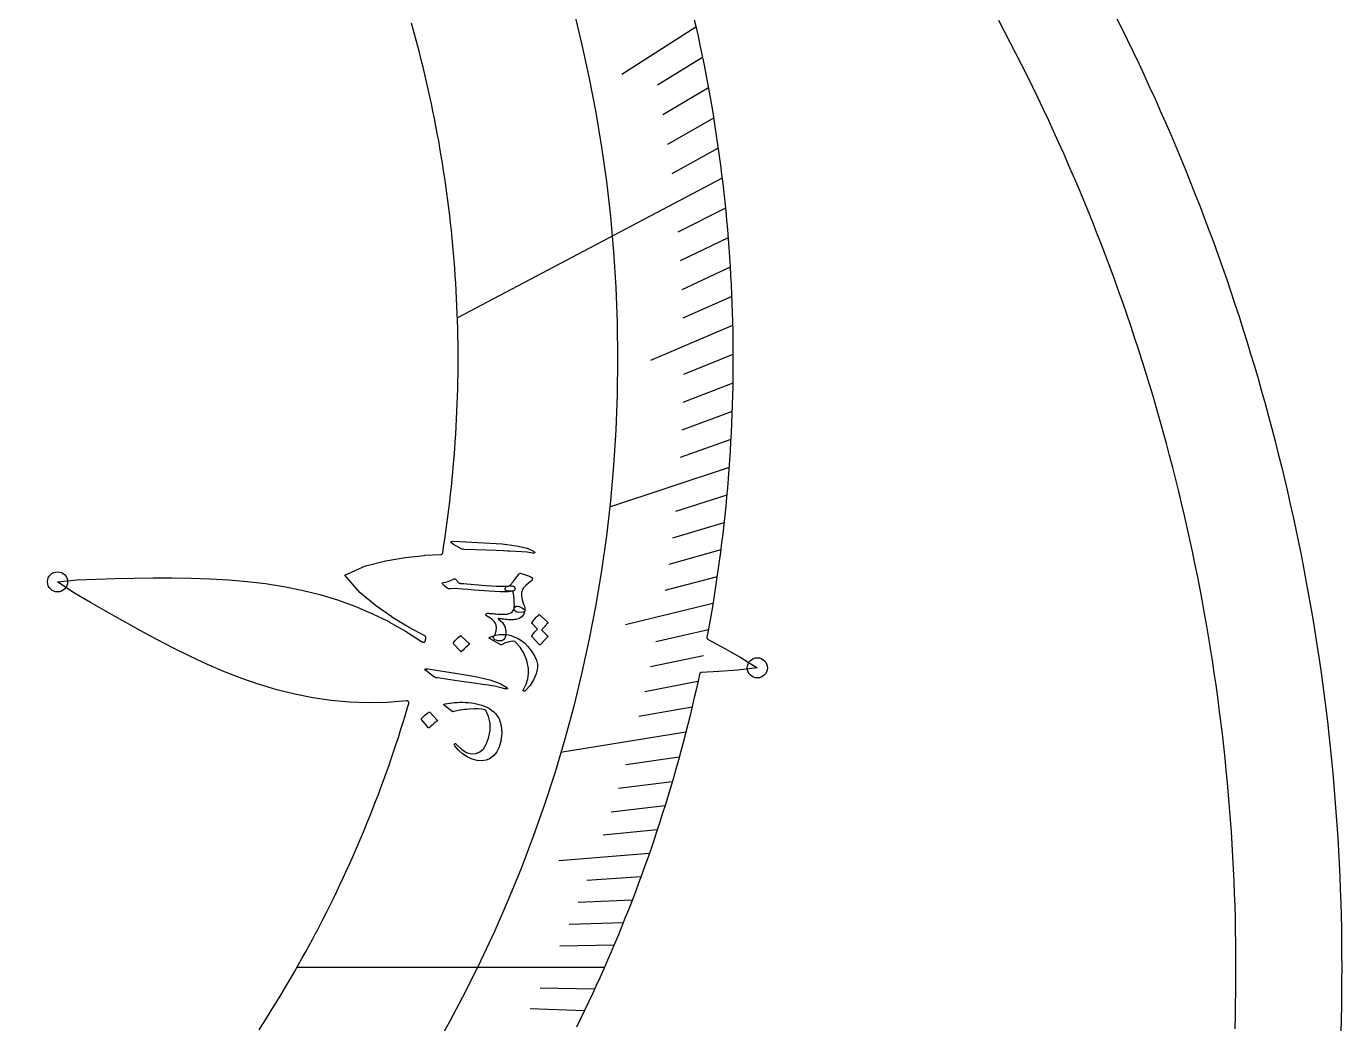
# Model space of a CAD drawing. Header units: millimetres. Extents: x -252 to 252, y -252 to 252.
# Drawn here: x 95.3 to 252.2, y -6.7 to 112.3 of the extents above; entities that cross this region are included whole.
import ezdxf

# ---------------------------------------------------------------- set-up
doc = ezdxf.new("R2010")
doc.units = ezdxf.units.MM
for name, color, linetype in [('CUT_INNER', 6, 'Continuous'), ('CUT_OUTER', 1, 'Continuous'), ('ENGRAVE', 7, 'Continuous'), ('ENGRAVE_FINE', 8, 'Continuous'), ('TEXT', 5, 'Continuous')]:
    doc.layers.add(name, color=color, linetype=linetype)

msp = doc.modelspace()

# ---------------------------------------------------------------- linework, layer by layer
at = {"layer": 'CUT_INNER'}
for points in [[(174.9772, 113.0369), (175.222, 111.9625), (175.4601, 110.8866), (175.6916, 109.8093), (175.9165, 108.7306), (176.1348, 107.6505), (176.3465, 106.5691), (176.5515, 105.4864), (176.7499, 104.4025), (176.9416, 103.3174), (177.1267, 102.2311), (177.3051, 101.1437), (177.4768, 100.0553), (177.6418, 98.9658), (177.8002, 97.8753), (177.9518, 96.7838), (178.0968, 95.6915), (178.235, 94.5983), (178.3666, 93.5042), (178.4914, 92.4094), (178.6095, 91.3138), (178.7208, 90.2176), (178.8255, 89.1206), (178.9234, 88.0231), (179.0146, 86.9249), (179.099, 85.8262), (179.1767, 84.727), (179.2477, 83.6274), (179.3119, 82.5274), (179.3693, 81.4269), (179.42, 80.3262), (179.464, 79.2251), (179.5011, 78.1238), (179.5316, 77.0223), (179.5552, 75.9207), (179.5721, 74.8189), (179.5823, 73.717), (179.5857, 72.6151), (179.5823, 71.5132), (179.5722, 70.4113), (179.5553, 69.3095), (179.5316, 68.2078), (179.5012, 67.1063), (179.464, 66.005), (179.4201, 64.904), (179.3694, 63.8032), (179.312, 62.7028), (179.2478, 61.6028), (179.1768, 60.5031), (179.0991, 59.4039), (179.0147, 58.3053), (178.9235, 57.2071), (178.8256, 56.1096), (178.721, 55.0126), (178.6096, 53.9163), (178.4915, 52.8208), (178.3667, 51.7259), (178.2352, 50.6319), (178.097, 49.5387), (177.952, 48.4463), (177.8004, 47.3549), (177.642, 46.2644), (177.477, 45.1749), (177.3053, 44.0864), (177.1269, 42.999), (176.9419, 41.9128), (176.7502, 40.8277), (176.5518, 39.7437), (176.4855, 39.3934), (176.4821, 39.3694), (176.4811, 39.3451), (176.4825, 39.3209), (176.4862, 39.2969), (176.4922, 39.2734), (176.5004, 39.2506), (176.5108, 39.2286), (176.5233, 39.2078), (176.5378, 39.1883), (176.5541, 39.1704), (176.572, 39.154), (176.5915, 39.1395), (176.6122, 39.1269), (178.5265, 38.0924), (178.5276, 38.0917), (180.5225, 36.986), (180.529, 36.9822), (182.4873, 35.7378), (182.4919, 35.7345), (182.4867, 35.7337), (180.1839, 35.4468), (180.1764, 35.4461), (177.9002, 35.3004), (177.8989, 35.3003), (175.8311, 35.19), (175.8061, 35.1874), (175.7815, 35.1823), (175.7576, 35.1747), (175.7345, 35.1649), (175.7125, 35.1527), (175.6919, 35.1384), (175.6728, 35.1221), (175.6554, 35.104), (175.64, 35.0842), (175.6266, 35.063), (175.6154, 35.0405), (175.6065, 35.0171), (175.6, 34.9928), (175.4604, 34.3435), (175.2223, 33.2676), (174.9776, 32.1932), (174.7263, 31.1203), (174.4684, 30.049), (174.2039, 28.9793), (173.9329, 27.9112), (173.6553, 26.8448), (173.3712, 25.7802), (173.0806, 24.7173), (172.7834, 23.6562), (172.4798, 22.5969), (172.1696, 21.5395), (171.853, 20.4841), (171.5299, 19.4306), (171.2003, 18.3791), (170.8643, 17.3297), (170.5219, 16.2823), (170.173, 15.2371), (169.8178, 14.194), (169.4561, 13.1531), (169.0881, 12.1144), (168.7137, 11.0781), (168.3329, 10.044), (167.9458, 9.0123), (167.5524, 7.983), (167.1527, 6.9562), (166.7467, 5.9318), (166.3344, 4.9099), (165.9158, 3.8906), (165.491, 2.8738), (165.06, 1.8597), (164.6227, 0.8482), (164.1793, -0.1605), (163.7297, -1.1665), (163.2739, -2.1698), (162.8119, -3.1702), (162.3439, -4.1678), (161.8697, -5.1624), (161.3894, -6.1542), (160.903, -7.143)], [(123.0515, -7.4386), (123.5396, -6.6833), (123.5404, -6.682), (124.0238, -5.9238), (124.0246, -5.9225), (124.5034, -5.1613), (124.5042, -5.16), (124.9783, -4.3959), (124.9791, -4.3946), (125.4484, -3.6276), (125.4492, -3.6263), (125.9139, -2.8565), (125.9147, -2.8551), (126.3746, -2.0824), (126.3754, -2.0811), (126.8306, -1.3056), (126.8313, -1.3043), (127.2817, -0.526), (127.2825, -0.5247), (127.7281, 0.2564), (127.7289, 0.2577), (128.1697, 1.0414), (128.1704, 1.0428), (128.6064, 1.8292), (128.6072, 1.8306), (129.0383, 2.6197), (129.0391, 2.621), (129.4654, 3.4128), (129.4661, 3.4141), (129.8876, 4.2084), (129.8883, 4.2098), (130.3049, 5.0067), (130.3056, 5.0081), (130.7172, 5.8075), (130.7179, 5.8089), (131.1247, 6.6108), (131.1254, 6.6122), (131.5272, 7.4166), (131.5279, 7.418), (131.9248, 8.2249), (131.9255, 8.2263), (132.3174, 9.0356), (132.3181, 9.037), (132.705, 9.8487), (132.7057, 9.8501), (133.0876, 10.6641), (133.0883, 10.6655), (133.4652, 11.4819), (133.4659, 11.4833), (133.8378, 12.302), (133.8385, 12.3034), (134.2054, 13.1243), (134.206, 13.1257), (134.5679, 13.9489), (134.5685, 13.9503), (134.9253, 14.7757), (134.9259, 14.7771), (135.2777, 15.6047), (135.2783, 15.6061), (135.6249, 16.4358), (135.6255, 16.4372), (135.9671, 17.269), (135.9677, 17.2705), (136.3041, 18.1044), (136.3047, 18.1058), (136.636, 18.9417), (136.6366, 18.9432), (136.9628, 19.7811), (136.9633, 19.7826), (137.2844, 20.6225), (137.2849, 20.6239), (137.6008, 21.4659), (137.6013, 21.4673), (137.912, 22.3111), (137.9126, 22.3126), (138.2181, 23.1583), (138.2186, 23.1597), (138.519, 24.0073), (138.5195, 24.0087), (138.8146, 24.8581), (138.8151, 24.8596), (139.105, 25.7108), (139.1055, 25.7123), (139.3902, 26.5652), (139.3907, 26.5667), (139.6701, 27.4214), (139.6706, 27.4228), (139.9448, 28.2792), (139.9453, 28.2807), (140.2142, 29.1387), (140.2146, 29.1402), (140.4783, 29.9999), (140.4788, 30.0014), (140.7371, 30.8626), (140.7376, 30.8641), (140.9167, 31.4746), (140.9223, 31.4982), (140.9257, 31.5222), (140.9268, 31.5464), (140.9255, 31.5706), (140.9218, 31.5945), (140.9159, 31.618), (140.9077, 31.6408), (140.8973, 31.6627), (140.8849, 31.6835), (140.8705, 31.703), (140.8543, 31.721), (140.8365, 31.7374), (140.8171, 31.7519), (140.7964, 31.7645), (140.7746, 31.7751), (140.7519, 31.7834), (140.7284, 31.7896), (140.7045, 31.7935), (140.6803, 31.795), (140.6561, 31.7941), (138.3793, 31.6056), (138.3719, 31.6052), (136.1053, 31.5531), (136.0982, 31.5532), (133.8638, 31.6304), (133.8569, 31.6308), (131.6532, 31.8308), (131.6464, 31.8316), (129.4719, 32.1486), (129.4655, 32.1497), (127.3184, 32.5779), (127.3124, 32.5793), (125.1913, 33.1123), (125.1858, 33.1138), (123.0887, 33.7447), (123.0837, 33.7464), (121.0086, 34.4674), (121.0042, 34.469), (118.949, 35.2717), (118.9451, 35.2733), (116.9075, 36.1486), (116.9043, 36.1501), (114.8819, 37.0886), (114.8792, 37.0899), (112.8696, 38.082), (112.8675, 38.0831), (110.8683, 39.119), (110.8666, 39.1199), (108.8756, 40.1902), (108.8744, 40.1909), (106.8898, 41.2869), (104.9084, 42.4027), (102.9309, 43.5346), (102.9297, 43.5352), (100.9623, 44.6892), (100.956, 44.6931), (99.0282, 45.9851), (99.024, 45.9882), (99.0296, 45.989), (101.3384, 46.2197), (101.3458, 46.2202), (103.6249, 46.3104), (103.6262, 46.3105), (105.902, 46.3764), (108.1752, 46.4265), (110.4441, 46.4576), (110.4455, 46.4576), (112.706, 46.463), (112.7079, 46.463), (114.9593, 46.4342), (114.9617, 46.4341), (117.2016, 46.3617), (117.2047, 46.3616), (119.4306, 46.236), (119.4342, 46.2358), (121.6439, 46.0472), (121.648, 46.0468), (123.8389, 45.7859), (123.8436, 45.7852), (126.0135, 45.4429), (126.0187, 45.442), (128.1656, 45.0098), (128.1712, 45.0086), (130.2931, 44.4788), (130.2991, 44.4772), (132.3944, 43.8427), (132.4006, 43.8407), (134.4678, 43.0951), (134.4741, 43.0927), (136.5119, 42.2302), (136.5182, 42.2273), (138.5251, 41.2422), (138.5315, 41.2388), (140.5059, 40.1245), (140.5122, 40.1206), (142.4517, 38.8679), (142.4583, 38.8633), (142.5007, 38.8318), (142.5213, 38.8181), (142.5431, 38.8065), (142.566, 38.7971), (142.5897, 38.79), (142.6139, 38.7852), (142.6385, 38.7829), (142.6633, 38.7831), (142.6878, 38.7856), (142.7121, 38.7906), (142.7357, 38.798), (142.7584, 38.8076), (142.7801, 38.8195), (142.8005, 38.8334), (142.8195, 38.8493), (142.8368, 38.867), (142.8522, 38.8863), (142.8657, 38.907), (142.877, 38.9289), (142.8862, 38.9519), (142.893, 38.9757), (142.9612, 39.267), (142.9657, 39.2918), (142.9677, 39.3169), (142.9672, 39.3421), (142.9641, 39.3671), (142.9585, 39.3917), (142.9504, 39.4156), (142.94, 39.4385), (142.9274, 39.4603), (142.9126, 39.4807), (142.8958, 39.4996), (142.8772, 39.5166), (142.857, 39.5317), (142.8354, 39.5446), (140.8796, 40.5865), (140.8731, 40.5902), (138.9037, 41.7954), (138.897, 41.7998), (136.9636, 43.1609), (136.9559, 43.1668), (135.0681, 44.7274), (135.0642, 44.7308), (135.0606, 44.7347), (133.2844, 46.7906), (133.2808, 46.7952), (133.286, 46.7978), (135.7712, 47.896), (135.776, 47.8979), (135.781, 47.8994), (138.155, 48.5021), (138.1645, 48.5041), (140.4944, 48.907), (140.5024, 48.9081), (142.798, 49.1546), (142.8055, 49.1552), (144.7261, 49.2462), (144.7504, 49.2485), (144.7743, 49.2532), (144.7977, 49.2602), (144.8203, 49.2695), (144.8419, 49.2809), (144.8622, 49.2944), (144.8812, 49.3097), (144.8985, 49.3269), (144.9141, 49.3457), (144.9278, 49.3658), (144.9395, 49.3873), (144.949, 49.4098), (144.9563, 49.433), (144.9612, 49.4569), (145.0758, 50.183), (145.076, 50.1845), (145.2107, 51.0736), (145.2109, 51.0751), (145.3401, 51.965), (145.3403, 51.9665), (145.4641, 52.8572), (145.4643, 52.8587), (145.5826, 53.7501), (145.5828, 53.7516), (145.6956, 54.6437), (145.6958, 54.6452), (145.8031, 55.538), (145.8033, 55.5395), (145.9051, 56.433), (145.9053, 56.4345), (146.0017, 57.3285), (146.0018, 57.3301), (146.0927, 58.2247), (146.0929, 58.2262), (146.1783, 59.1214), (146.1784, 59.1229), (146.2583, 60.0185), (146.2584, 60.0201), (146.3328, 60.9162), (146.333, 60.9177), (146.4019, 61.8143), (146.402, 61.8158), (146.4654, 62.7128), (146.4655, 62.7143), (146.5234, 63.6117), (146.5235, 63.6132), (146.5759, 64.5109), (146.5759, 64.5124), (146.6228, 65.4104), (146.6229, 65.412), (146.6643, 66.3102), (146.6643, 66.3118), (146.7002, 67.2103), (146.7002, 67.2118), (146.7306, 68.1105), (146.7306, 68.112), (146.7554, 69.0109), (146.7555, 69.0124), (146.7748, 69.9115), (146.7748, 69.913), (146.7886, 70.8121), (146.7886, 70.8136), (146.7969, 71.7128), (146.7969, 71.7143), (146.7997, 72.6136), (146.7997, 72.6151), (146.7969, 73.5143), (146.7969, 73.5158), (146.7886, 74.415), (146.7886, 74.4165), (146.7748, 75.3157), (146.7748, 75.3172), (146.7555, 76.2162), (146.7554, 76.2177), (146.7306, 77.1166), (146.7306, 77.1181), (146.7002, 78.0168), (146.7002, 78.0184), (146.6643, 78.9169), (146.6643, 78.9184), (146.6229, 79.8167), (146.6228, 79.8182), (146.5759, 80.7162), (146.5759, 80.7177), (146.5235, 81.6154), (146.5234, 81.6169), (146.4655, 82.5143), (146.4654, 82.5158), (146.402, 83.4128), (146.4019, 83.4143), (146.333, 84.3109), (146.3328, 84.3124), (146.2584, 85.2086), (146.2583, 85.2101), (146.1784, 86.1058), (146.1783, 86.1073), (146.0929, 87.0024), (146.0927, 87.004), (146.0018, 87.8986), (146.0017, 87.9001), (145.9053, 88.7941), (145.9051, 88.7957), (145.8033, 89.6891), (145.8031, 89.6906), (145.6958, 90.5834), (145.6956, 90.5849), (145.5828, 91.477), (145.5826, 91.4786), (145.4643, 92.37), (145.4641, 92.3715), (145.3403, 93.2621), (145.3401, 93.2637), (145.2109, 94.1535), (145.2107, 94.1551), (145.076, 95.0441), (145.0758, 95.0457), (144.9357, 95.9339), (144.9354, 95.9354), (144.7898, 96.8228), (144.7896, 96.8243), (144.6386, 97.7107), (144.6383, 97.7122), (144.4819, 98.5977), (144.4816, 98.5992), (144.3197, 99.4838), (144.3194, 99.4853), (144.1521, 100.3688), (144.1518, 100.3703), (143.9791, 101.2528), (143.9788, 101.2543), (143.8007, 102.1357), (143.8004, 102.1372), (143.6168, 103.0175), (143.6165, 103.019), (143.4276, 103.8981), (143.4273, 103.8996), (143.2329, 104.7776), (143.2326, 104.7791), (143.0329, 105.6558), (143.0325, 105.6573), (142.8274, 106.5328), (142.8271, 106.5343), (142.6166, 107.4086), (142.6163, 107.4101), (142.4005, 108.283), (142.4001, 108.2845), (142.1789, 109.1561), (142.1785, 109.1576), (141.952, 110.0278), (141.9516, 110.0293), (141.7198, 110.8981), (141.7194, 110.8996), (141.4822, 111.7669), (141.4818, 111.7684), (141.2393, 112.6343)], [(239.4773, -7.3486), (239.5178, -5.8806), (239.5179, -5.8791), (239.5494, -4.4108), (239.5494, -4.4093), (239.5719, -2.9409), (239.572, -2.9394), (239.5855, -1.4709), (239.5855, -1.4693), (239.59, -0.0008), (239.59, 0.0008), (239.5855, 1.4693), (239.5855, 1.4709), (239.572, 2.9394), (239.5719, 2.9409), (239.5494, 4.4093), (239.5494, 4.4108), (239.5179, 5.8791), (239.5178, 5.8806), (239.4773, 7.3486), (239.4772, 7.3501), (239.4277, 8.8179), (239.4276, 8.8194), (239.3691, 10.2868), (239.369, 10.2883), (239.3014, 11.7554), (239.3014, 11.7569), (239.2248, 13.2235), (239.2247, 13.225), (239.1392, 14.6911), (239.1391, 14.6926), (239.0445, 16.1581), (239.0444, 16.1597), (238.9409, 17.6246), (238.9408, 17.6261), (238.8282, 19.0904), (238.8281, 19.0919), (238.7066, 20.5554), (238.7065, 20.5569), (238.576, 22.0197), (238.5758, 22.0212), (238.4364, 23.4832), (238.4362, 23.4847), (238.2878, 24.9457), (238.2876, 24.9473), (238.1303, 26.4074), (238.1301, 26.4089), (237.9637, 27.868), (237.9636, 27.8695), (237.7883, 29.3276), (237.7881, 29.3291), (237.6038, 30.7861), (237.6036, 30.7876), (237.4105, 32.2434), (237.4103, 32.245), (237.2082, 33.6995), (237.2079, 33.7011), (236.9969, 35.1544), (236.9967, 35.1559), (236.7767, 36.6079), (236.7765, 36.6094), (236.5477, 38.0601), (236.5474, 38.0616), (236.3097, 39.5108), (236.3094, 39.5123), (236.0628, 40.96), (236.0625, 40.9615), (235.807, 42.4077), (235.8068, 42.4092), (235.5424, 43.8538), (235.5421, 43.8553), (235.2689, 45.2982), (235.2686, 45.2997), (234.9865, 46.7409), (234.9862, 46.7424), (234.6953, 48.1819), (234.695, 48.1834), (234.3952, 49.6211), (234.3949, 49.6226), (234.0863, 51.0584), (234.086, 51.0599), (233.7686, 52.4937), (233.7683, 52.4952), (233.4421, 53.9271), (233.4418, 53.9286), (233.1069, 55.3585), (233.1065, 55.36), (232.7628, 56.7877), (232.7624, 56.7892), (232.41, 58.2149), (232.4096, 58.2164), (232.0484, 59.6398), (232.048, 59.6413), (231.6781, 61.0625), (231.6777, 61.064), (231.2991, 62.4829), (231.2987, 62.4844), (230.9113, 63.901), (230.9109, 63.9024), (230.5149, 65.3166), (230.5145, 65.3181), (230.1098, 66.7298), (230.1093, 66.7313), (229.696, 68.1405), (229.6955, 68.1419), (229.2736, 69.5486), (229.2731, 69.55), (228.8425, 70.9541), (228.842, 70.9555), (228.4028, 72.3569), (228.4024, 72.3583), (227.9546, 73.757), (227.9541, 73.7584), (227.4977, 75.1543), (227.4972, 75.1557), (227.0323, 76.5488), (227.0318, 76.5502), (226.5583, 77.9404), (226.5578, 77.9418), (226.0758, 79.329), (226.0753, 79.3305), (225.5848, 80.7147), (225.5843, 80.7162), (225.0853, 82.0974), (225.0848, 82.0988), (224.5773, 83.4769), (224.5768, 83.4783), (224.0609, 84.8533), (224.0603, 84.8548), (223.536, 86.2265), (223.5355, 86.228), (223.0027, 87.5965), (223.0022, 87.5979), (222.4611, 88.9632), (222.4605, 88.9646), (221.911, 90.3265), (221.9104, 90.3279), (221.3526, 91.6864), (221.352, 91.6878), (220.7858, 93.0429), (220.7852, 93.0443), (220.2108, 94.3958), (220.2102, 94.3973), (219.6274, 95.7453), (219.6268, 95.7467), (219.0358, 97.0911), (219.0352, 97.0925), (218.436, 98.4332), (218.4353, 98.4346), (217.8279, 99.7717), (217.8272, 99.7731), (217.2116, 101.1063), (217.2109, 101.1077), (216.5871, 102.4372), (216.5865, 102.4386), (215.9545, 103.7643), (215.9538, 103.7656), (215.3137, 105.0874), (215.3131, 105.0888), (214.6649, 106.4065), (214.6642, 106.4079), (214.008, 107.7217), (214.0073, 107.7231), (213.343, 109.0328), (213.3423, 109.0342), (212.6699, 110.3398), (212.6692, 110.3411), (211.9889, 111.6426), (211.9882, 111.644), (211.2999, 112.9413)]]:
    msp.add_lwpolyline(points, dxfattribs=at)
at = {"layer": 'CUT_OUTER'}
msp.add_lwpolyline([(225.2708, 113.3927), (225.9623, 112.0083), (226.6454, 110.6197), (227.3198, 109.227), (227.9858, 107.8301), (228.6431, 106.4292), (229.2918, 105.0242), (229.9319, 103.6153), (230.5634, 102.2026), (231.1862, 100.7859), (231.8002, 99.3655), (232.4055, 97.9413), (233.0021, 96.5135), (233.5899, 95.082), (234.1689, 93.6469), (234.7391, 92.2083), (235.3005, 90.7662), (235.853, 89.3208), (236.3966, 87.8719), (236.9314, 86.4198), (237.4572, 84.9643), (237.974, 83.5057), (238.4819, 82.044), (238.9808, 80.5791), (239.4708, 79.1113), (239.9517, 77.6404), (240.4235, 76.1666), (240.8864, 74.69), (241.3401, 73.2105), (241.7848, 71.7283), (242.2204, 70.2434), (242.6468, 68.7558), (243.0641, 67.2657), (243.4723, 65.773), (243.8713, 64.2779), (244.2611, 62.7803), (244.6417, 61.2803), (245.0131, 59.7781), (245.3753, 58.2736), (245.7282, 56.7669), (246.0719, 55.2581), (246.4063, 53.7472), (246.7315, 52.2342), (247.0473, 50.7193), (247.3539, 49.2025), (247.6511, 47.6839), (247.9391, 46.1634), (248.2176, 44.6412), (248.4869, 43.1173), (248.7468, 41.5918), (248.9973, 40.0648), (249.2384, 38.5362), (249.4702, 37.0062), (249.6926, 35.4748), (249.9055, 33.942), (250.1091, 32.408), (250.3032, 30.8727), (250.488, 29.3363), (250.6633, 27.7988), (250.8291, 26.2602), (250.9855, 24.7207), (251.1325, 23.1802), (251.27, 21.6388), (251.398, 20.0967), (251.5166, 18.5537), (251.6257, 17.0101), (251.7253, 15.4659), (251.8155, 13.921), (251.8962, 12.3756), (251.9674, 10.8298), (252.0291, 9.2835), (252.0813, 7.737), (252.124, 6.1901), (252.1573, 4.6429), (252.181, 3.0956), (252.1952, 1.5482), (252.2, 0.0008), (252.1953, -1.5467), (252.181, -3.0941), (252.1573, -4.6414), (252.1241, -6.1885), (252.0813, -7.7354)], dxfattribs=at)
at = {"layer": 'ENGRAVE'}
for points in [[(178.2902, 94.1459), (146.7192, 77.4749)], [(179.1154, 59.6257), (164.8647, 54.8818)], [(173.9701, 28.0561), (159.0244, 25.6459)], [(164.2503, 0), (127.5825, 0)]]:
    msp.add_lwpolyline(points, dxfattribs=at)
for centre, radius in [((0, 72.6143), 165.8156), ((99.0233, 45.9884), 1.2), ((182.4926, 35.7344), 1.2)]:
    msp.add_circle(centre, radius, dxfattribs=at)
at = {"layer": 'ENGRAVE_FINE'}
for points in [[(175.1723, 112.1829), (166.3293, 106.5198)], [(175.954, 108.5478), (170.5924, 105.2402)], [(176.6552, 104.9248), (171.231, 101.7031)], [(177.2773, 101.3158), (171.7922, 98.1809)], [(177.8218, 97.7222), (172.2774, 94.6753)], [(178.6839, 90.5883), (173.0261, 87.7199)], [(179.0045, 87.0508), (173.2925, 84.273)], [(179.2533, 83.5349), (173.4889, 80.8485)], [(179.432, 80.0417), (173.6169, 77.4477)], [(179.5421, 76.5726), (169.7497, 72.3963)], [(179.5849, 73.1287), (173.6739, 70.7216)], [(179.5622, 69.711), (173.6059, 67.3986)], [(179.4754, 66.3207), (173.4756, 64.1036)], [(179.3259, 62.9586), (173.2845, 60.8375)], [(178.8452, 56.3227), (172.726, 54.3957)], [(178.5169, 53.0506), (172.3617, 51.2214)], [(178.1319, 49.8099), (171.9425, 48.0792)], [(177.6917, 46.6013), (171.47, 44.9696)], [(177.1977, 43.4255), (166.7546, 40.8662)], [(176.6514, 40.2831), (170.3709, 38.8509)], [(176.0541, 37.1745), (169.747, 35.8427)], [(175.4072, 34.1002), (169.0755, 32.8693)], [(174.7121, 31.0606), (168.3577, 29.9309)], [(173.1825, 25.0871), (166.7887, 24.1609)], [(172.3507, 22.1539), (165.9401, 21.3299)], [(171.4759, 19.2567), (165.0504, 18.5351)], [(170.5593, 16.3957), (164.121, 15.7768)], [(169.6023, 13.5712), (158.8282, 12.7091)], [(168.6059, 10.7833), (162.1477, 10.3702)], [(167.5713, 8.0321), (161.1062, 7.7222)], [(166.4998, 5.3178), (160.0298, 5.1112)], [(165.3925, 2.6404), (158.9194, 2.5371)], [(163.0746, -2.6034), (156.6015, -2.5001)], [(161.8661, -5.1698), (155.3961, -4.9632)]]:
    msp.add_lwpolyline(points, dxfattribs=at)
at = {"layer": 'TEXT'}
for points in [[(146.2637, 50.4615), (146.0179, 50.6325), (145.9404, 50.7517), (146.0313, 50.8193), (146.2906, 50.8358), (149.856, 50.6349), (152.0442, 50.5131), (153.7762, 50.3064), (155.0513, 50.0092), (155.8689, 49.6188), (155.9317, 49.5601), (155.9631, 49.5116), (155.9629, 49.4733), (155.9312, 49.4454), (155.8853, 49.4261), (155.8278, 49.416), (155.7589, 49.415), (155.6785, 49.4233), (155.0566, 49.5159), (154.3927, 49.5853), (153.6869, 49.6317), (152.9391, 49.6556), (152.7443, 49.6656), (152.2173, 49.6874), (151.3581, 49.7216), (150.167, 49.7696), (147.5229, 49.8607), (147.3837, 49.8751), (147.2575, 49.9016), (147.1441, 49.9403), (147.0436, 49.991)], [(148.3272, 45.7076), (149.2431, 45.6327), (150.0581, 45.5715), (150.7722, 45.5239), (151.3855, 45.4896), (151.8969, 45.4687), (152.3057, 45.461), (152.6117, 45.4663), (152.8149, 45.4846), (153.0787, 45.5173), (153.2888, 45.4968), (153.4452, 45.4228), (153.5479, 45.2952), (153.5916, 45.1528), (153.5714, 45.0349), (153.4873, 44.9414), (153.3393, 44.8726), (152.8091, 44.8013), (151.8614, 44.7983), (150.4965, 44.8652), (148.7146, 45.0037), (147.9506, 45.0784), (147.3398, 45.134), (146.8824, 45.1704), (146.5782, 45.1873), (145.8936, 45.1597), (145.774, 45.1619), (145.668, 45.1775), (145.5756, 45.2063), (145.4968, 45.2485), (145.3136, 45.4036), (145.1718, 45.5243), (145.0716, 45.6107), (145.0131, 45.6629), (144.9309, 45.7624), (144.9087, 45.8367), (144.9464, 45.8859), (145.044, 45.9101), (145.3128, 45.9371), (145.602, 46.0153), (145.9115, 46.145), (146.2411, 46.3265), (146.306, 46.3591), (146.3665, 46.3677), (146.4227, 46.3523), (146.4747, 46.3129), (146.5355, 46.2537), (146.5922, 46.1979), (146.645, 46.1454), (146.6937, 46.0962), (146.7385, 46.0504), (146.7792, 46.008), (146.8159, 45.9689), (146.8486, 45.9332), (146.9054, 45.8803), (146.9646, 45.841), (147.0264, 45.8156), (147.0906, 45.8038), (147.2341, 45.7964), (147.488, 45.7778), (147.8524, 45.7482), (148.3272, 45.7076)], [(152.4043, 45.086), (152.4202, 45.2563), (152.4867, 45.3808), (152.604, 45.4594), (152.772, 45.4922), (152.8546, 45.5062), (152.9402, 45.5473), (153.0288, 45.6158), (153.1203, 45.7115), (153.1702, 45.7729), (153.2258, 45.8409), (153.2872, 45.9152), (153.3542, 45.9961), (153.425, 46.0837), (153.498, 46.1784), (153.5731, 46.2803), (153.6502, 46.3893), (153.7942, 46.5926), (153.914, 46.7521), (154.0098, 46.8677), (154.0815, 46.9391), (154.1417, 46.9857), (154.2003, 47.0121), (154.2574, 47.0184), (154.3131, 47.0045), (154.7308, 46.8728), (155.0867, 46.7455), (155.3808, 46.6226), (155.613, 46.5041), (155.6409, 46.4788), (155.6581, 46.4441), (155.6644, 46.3999), (155.66, 46.3463), (155.6461, 46.2802), (155.6289, 46.2278), (155.6085, 46.1891), (155.585, 46.164), (155.1867, 45.8539), (154.8649, 45.5545), (154.6197, 45.2651), (154.451, 44.9852), (154.3714, 44.6859), (154.3733, 44.312), (154.4564, 43.8629), (154.62, 43.3376), (154.7009, 43.0829), (154.7516, 42.8657), (154.7724, 42.6859), (154.7633, 42.5438), (154.7387, 42.479), (154.693, 42.4296), (154.6263, 42.3957), (154.5386, 42.3771), (154.0517, 42.3506), (153.7132, 42.4115), (153.523, 42.559), (153.4809, 42.793), (153.4992, 43.0309), (153.5075, 43.2763), (153.5057, 43.529), (153.4938, 43.7891), (153.4707, 44.0556), (153.4354, 44.328), (153.3877, 44.606), (153.3276, 44.8896), (152.9276, 44.875), (152.6404, 44.9031), (152.466, 44.9735), (152.4043, 45.086)], [(150.1085, 42.1327), (150.1461, 42.1901), (150.2018, 42.2273), (150.2756, 42.2444), (150.3675, 42.2414), (150.431, 42.2373), (150.5191, 42.231), (150.6317, 42.2225), (150.7688, 42.2118), (150.9296, 42.1992), (151.1132, 42.1847), (151.3195, 42.1685), (151.5487, 42.1506), (151.9871, 42.1217), (152.3572, 42.1217), (152.659, 42.1505), (152.8925, 42.2082), (153.0841, 42.2977), (153.2462, 42.425), (153.3784, 42.5901), (153.4809, 42.793), (153.5856, 42.9807), (153.7223, 43.0859), (153.8911, 43.1086), (154.092, 43.0486), (154.3997, 42.8996), (154.6146, 42.7681), (154.7367, 42.6543), (154.7662, 42.5583), (154.6296, 42.144), (154.4008, 41.8293), (154.0802, 41.6145), (153.6683, 41.4998), (153.5433, 41.4881), (153.4104, 41.4791), (153.2698, 41.4726), (153.1213, 41.4687), (152.9645, 41.4693), (152.7989, 41.4765), (152.6243, 41.4902), (152.441, 41.5104), (152.263, 41.5323), (152.1048, 41.5511), (151.9664, 41.5669), (151.8476, 41.5796), (151.7506, 41.5897), (151.6773, 41.5977), (151.6276, 41.6037), (151.6015, 41.6077), (151.5893, 41.6093), (151.5812, 41.6081), (151.5772, 41.6043), (151.5773, 41.5978), (151.5823, 41.5885), (151.5932, 41.5761), (151.6099, 41.5606), (151.6325, 41.5421), (152.0861, 41.1494), (152.3765, 40.6788), (152.5027, 40.131), (152.4641, 39.5069), (152.3788, 39.2563), (152.233, 39.0789), (152.027, 38.9749), (151.761, 38.9443), (151.531, 38.9674), (151.3417, 39.015), (151.1932, 39.087), (151.0854, 39.1833), (151.0182, 39.2872), (150.9917, 39.382), (151.006, 39.4678), (151.0609, 39.5448), (151.1266, 39.6073), (151.1761, 39.6642), (151.2096, 39.7153), (151.2269, 39.7607), (151.3296, 40.1677), (151.362, 40.5286), (151.3244, 40.8429), (151.2172, 41.1103), (151.0947, 41.2788), (150.8843, 41.4708), (150.5858, 41.6859), (150.1993, 41.9238), (150.1382, 41.9647), (150.1027, 42.0131), (150.0928, 42.0691), (150.1085, 42.1327)], [(155.6282, 41.0119), (155.6141, 41.0337), (155.6086, 41.0614), (155.6117, 41.0949), (155.6233, 41.1343), (155.7048, 41.2672), (155.7905, 41.3947), (155.8806, 41.5166), (155.975, 41.6331), (156.0748, 41.7448), (156.1812, 41.8525), (156.294, 41.9562), (156.4134, 42.0559), (156.4472, 42.0731), (156.4804, 42.0771), (156.5128, 42.0679), (156.5445, 42.0455), (157.4873, 41.1256), (157.4976, 41.1034), (157.4919, 41.0748), (157.4701, 41.0399), (157.4322, 40.9986), (157.3995, 40.9716), (157.3529, 40.9263), (157.2924, 40.8628), (157.218, 40.781), (157.1286, 40.6804), (157.0231, 40.5601), (156.9014, 40.4203), (156.7635, 40.2611), (157.4855, 39.5272), (157.5059, 39.4959), (157.5051, 39.4614), (157.4832, 39.4237), (157.4403, 39.3827), (157.4031, 39.3472), (157.3467, 39.2908), (157.2709, 39.2135), (157.1758, 39.1154), (157.061, 38.9947), (156.9259, 38.8496), (156.7706, 38.6803), (156.5949, 38.487), (156.5686, 38.4687), (156.5452, 38.4633), (156.5245, 38.4706), (156.5066, 38.4909), (155.6252, 39.4306), (155.6114, 39.4526), (155.6061, 39.4804), (155.6096, 39.5139), (155.6216, 39.5533), (155.6861, 39.6672), (155.756, 39.7763), (155.8312, 39.8805), (155.9119, 39.9798), (155.997, 40.0744), (156.0857, 40.1646), (156.1781, 40.2503), (156.2741, 40.3316)], [(146.2455, 38.5831), (146.2318, 38.6044), (146.2267, 38.6308), (146.2304, 38.6624), (146.2426, 38.6993), (146.4156, 38.94), (146.6093, 39.1602), (146.824, 39.3598), (147.0598, 39.5389), (147.093, 39.5541), (147.1234, 39.5572), (147.1512, 39.5482), (147.1762, 39.5272), (148.1044, 38.6328), (148.1244, 38.6027), (148.1235, 38.57), (148.1014, 38.5349), (148.0583, 38.4974), (148.0211, 38.4649), (147.9644, 38.4132), (147.8884, 38.3423), (147.793, 38.2522), (147.6777, 38.1414), (147.5422, 38.0081), (147.3863, 37.8525), (147.21, 37.6747), (147.1823, 37.6522), (147.1578, 37.6434), (147.1366, 37.6485), (147.1187, 37.6673)], [(154.8236, 33.0214), (154.783, 32.9835), (154.7435, 32.9569), (154.7049, 32.9417), (154.6674, 32.9378), (154.6386, 32.9423), (154.6121, 32.9559), (154.5879, 32.9785), (154.566, 33.0101), (154.5558, 33.0397), (154.5562, 33.0743), (154.5673, 33.1139), (154.589, 33.1585), (154.907, 33.7982), (155.1126, 34.4264), (155.2059, 35.0418), (155.187, 35.6432), (154.9852, 36.6116), (154.6544, 37.4691), (154.1966, 38.2154), (153.6133, 38.8503), (153.6015, 38.8599), (153.5913, 38.8683), (153.5826, 38.8754), (153.5755, 38.8812), (153.5691, 38.8859), (153.5625, 38.8897), (153.5557, 38.8926), (153.5487, 38.8946), (153.2534, 38.9115), (152.8918, 38.8474), (152.4639, 38.7031), (151.9696, 38.4795), (151.9404, 38.4739), (151.916, 38.4729), (151.8963, 38.4764), (151.8814, 38.4844), (150.5281, 39.2178), (150.484, 39.2748), (150.5377, 39.3451), (150.6891, 39.4292), (150.9382, 39.5272), (151.3063, 39.6349), (151.6999, 39.6989), (152.1192, 39.7189), (152.5641, 39.6946), (152.81, 39.6556), (153.1097, 39.5732), (153.463, 39.4471), (153.8699, 39.2771), (154.2952, 39.0383), (154.7178, 38.7024), (155.1369, 38.2687), (155.5518, 37.7361), (155.9008, 37.1811), (156.1342, 36.6634), (156.2523, 36.1841), (156.2553, 35.7443), (156.093, 35.005), (155.8, 34.3036), (155.3767, 33.6418), (154.8236, 33.0214)], [(143.1359, 35.2521), (142.9094, 35.448), (142.8448, 35.5746), (142.9423, 35.6324), (143.2018, 35.6216), (146.7265, 35.0481), (148.8899, 34.6976), (150.5907, 34.3104), (151.8277, 33.8812), (152.5998, 33.4072), (152.6562, 33.3423), (152.6823, 33.2908), (152.6781, 33.2527), (152.6437, 33.2283), (152.5959, 33.2139), (152.5377, 33.2099), (152.4691, 33.2162), (152.39, 33.2328), (151.7812, 33.3901), (151.1283, 33.5286), (150.4312, 33.6488), (149.6901, 33.751), (149.4974, 33.7814), (148.9756, 33.8583), (148.1247, 33.9824), (146.9452, 34.1549), (144.3252, 34.5226), (144.1883, 34.5515), (144.0655, 34.5912), (143.9568, 34.6415), (143.8622, 34.7025)], [(145.2571, 31.439), (145.5251, 31.4864), (145.8026, 31.5278), (146.0896, 31.5632), (146.3862, 31.5926), (146.6937, 31.6139), (147.0132, 31.6248), (147.3449, 31.6253), (147.6886, 31.6154), (148.028, 31.5949), (148.3605, 31.5598), (148.6861, 31.51), (149.0047, 31.4454), (149.3173, 31.3656), (149.6246, 31.2703), (149.9267, 31.1595), (150.2235, 31.0329), (150.528, 30.8746), (150.801, 30.6981), (151.0425, 30.5033), (151.2524, 30.2901), (151.6833, 29.6414), (151.9328, 28.8732), (151.9991, 27.9864), (151.8799, 26.9831), (151.6875, 26.2885), (151.4126, 25.7126), (151.0566, 25.2562), (150.6205, 24.9198), (150.1322, 24.7193), (149.6101, 24.6415), (149.0545, 24.6859), (148.4654, 24.8513), (147.8741, 25.1285), (147.3349, 25.4852), (146.8471, 25.9207), (146.4102, 26.4341), (146.3649, 26.5077), (146.3467, 26.5709), (146.3557, 26.6236), (146.3918, 26.6659), (146.4493, 26.6978), (146.514, 26.6917), (146.5857, 26.6475), (146.6645, 26.5652), (147.2432, 26.0082), (147.8079, 25.6428), (148.3598, 25.4713), (148.8995, 25.4955), (149.3898, 25.699), (149.8111, 26.074), (150.1621, 26.6207), (150.4407, 27.3386), (150.6194, 28.2535), (150.6198, 29.1136), (150.443, 29.9167), (150.0899, 30.6609), (150.075, 30.6783), (150.0504, 30.6947), (150.016, 30.7099), (149.9719, 30.7241), (149.6159, 30.8019), (149.1871, 30.8417), (148.6855, 30.8441), (148.1113, 30.8098), (147.8192, 30.7819), (147.5464, 30.7527), (147.293, 30.7221), (147.0588, 30.6901), (146.8447, 30.6553), (146.6511, 30.6168), (146.478, 30.5745), (146.3255, 30.5283), (146.247, 30.5083), (146.1787, 30.5038), (146.1206, 30.515), (146.0726, 30.5418), (145.1572, 31.2469), (145.1079, 31.3023), (145.1081, 31.3527), (145.1578, 31.3983), (145.2571, 31.439)], [(142.4374, 29.558), (142.4251, 29.5799), (142.4217, 29.6064), (142.4273, 29.6375), (142.4419, 29.6731), (142.6293, 29.8998), (142.8363, 30.1047), (143.0629, 30.2879), (143.3092, 30.4494), (143.3432, 30.4622), (143.3738, 30.4632), (143.4009, 30.4525), (143.4246, 30.4301), (144.2945, 29.483), (144.3126, 29.4518), (144.3096, 29.4196), (144.2854, 29.3863), (144.2401, 29.3521), (144.2009, 29.3224), (144.1412, 29.275), (144.0609, 29.2099), (143.9602, 29.1271), (143.8383, 29.0252), (143.6948, 28.9023), (143.5296, 28.7588), (143.3427, 28.5946), (143.3137, 28.5742), (143.2887, 28.5672), (143.2679, 28.5736), (143.2512, 28.5934)]]:
    msp.add_lwpolyline(points, close=True, dxfattribs=at)

doc.saveas('drawing.dxf')
